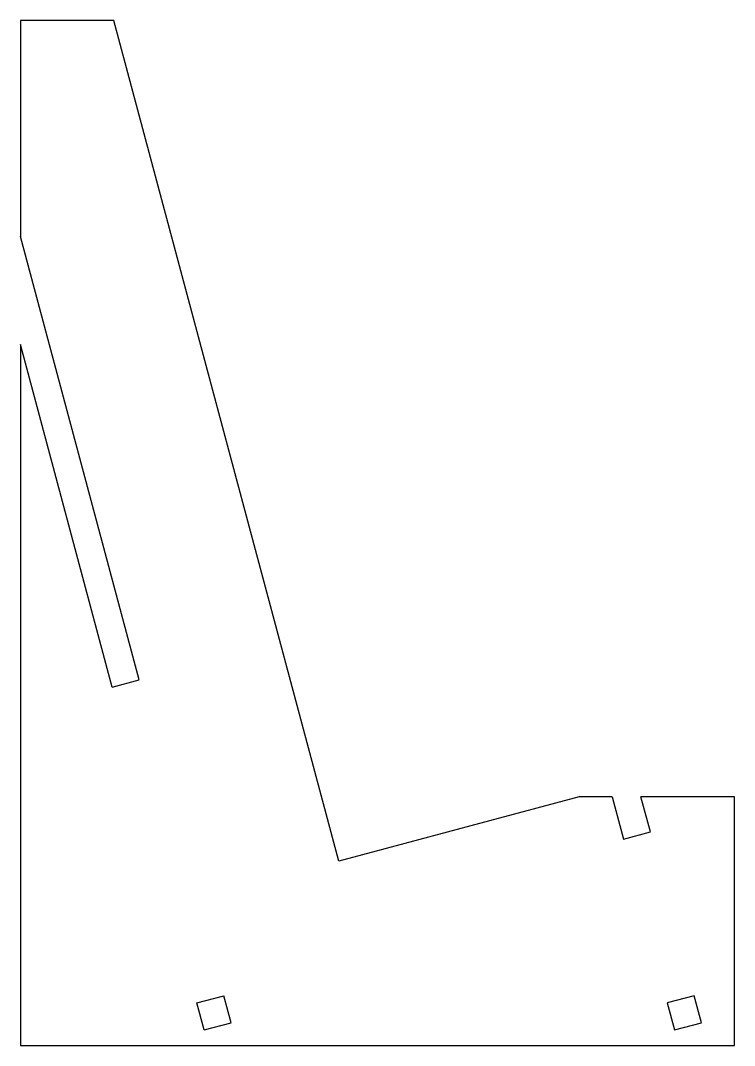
# Model space of a CAD drawing. Header units: millimetres. Extents: x -38 to 35, y -21 to 84.
import ezdxf

# ---------------------------------------------------------------- set-up
doc = ezdxf.new("R2010")
doc.units = ezdxf.units.MM

msp = doc.modelspace()

# ---------------------------------------------------------------- linework, layer by layer
at = {"color": 7, "linetype": 'Continuous', "lineweight": 25}
for p, q in [((-28.5, 83.6), (-38.03, 83.6)), ((-38.03, 83.6), (-38.03, 61.53)), ((-5.5, -2.27), (-28.5, 83.6)), ((-25.89, 16.25), (-38.03, 61.53)), ((-28.65, 15.51), (-38.03, 50.52)), ((-38.03, 50.52), (-38.03, -21.09)), ((-28.65, 15.51), (-25.89, 16.25)), ((19.04, 4.31), (-5.5, -2.27)), ((22.41, 4.31), (19.04, 4.31)), ((22.41, 4.31), (23.57, -0.01)), ((34.91, 4.31), (25.36, 4.31)), ((26.32, 0.73), (25.36, 4.31)), ((34.91, -21.09), (34.91, 4.31)), ((23.57, -0.01), (26.32, 0.73)), ((-20, -16.75), (-17.25, -16.02)), ((-16.51, -18.77), (-17.25, -16.02)), ((30.81, -16.02), (28.05, -16.75)), ((31.54, -18.77), (30.81, -16.02)), ((-19.26, -19.51), (-20, -16.75)), ((28.05, -16.75), (28.79, -19.51)), ((-19.26, -19.51), (-16.51, -18.77)), ((28.79, -19.51), (31.54, -18.77)), ((-38.03, -21.09), (34.91, -21.09))]:
    msp.add_line(p, q, dxfattribs=at)

doc.saveas('drawing.dxf')
